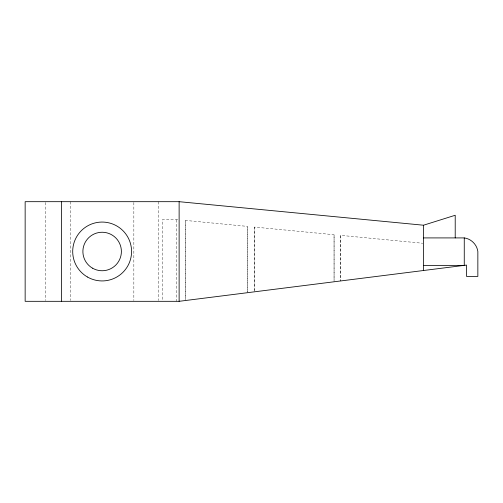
<?xml version="1.0" encoding="UTF-8"?>
<svg xmlns="http://www.w3.org/2000/svg" width="503" height="503" viewBox="0 0 503 503"><rect width="100%" height="100%" fill="white"/><g stroke="black" fill="none" stroke-linecap="round" stroke-linejoin="round"><path stroke-width="0.38" stroke-dasharray="2.52 1.89" d="M185.745 300.461L185.745 220.452L247.721 226.419L247.721 292.652M247.721 291.872L247.721 226.419M254.461 227.067L254.461 291.803L254.461 227.067L334.061 234.725L334.061 280.988M334.061 281.768L334.061 234.725M340.795 235.373L340.795 280.919L340.795 235.373L422.727 243.257M177.766 219.798L162.28 219.798L162.28 300.53M185.745 220.452L185.745 299.675M176.408 219.798L176.408 301.316M158.747 201.684L158.747 300.53M133.842 202.47L133.842 300.53M70.439 201.684L70.439 300.53M45.528 202.47L45.528 300.53"/><path stroke-width="0.75" d="M423.507 237.913L464.263 237.913C471.154 238.799 476.957 244.621 477.85 251.5L477.85 276.405L466.526 276.405L466.526 265.087L179.125 301.316L25.15 301.316L25.15 201.684L179.125 201.684L423.507 225.218L455.209 215.271L455.209 237.913M423.507 265.37L464.263 265.37L464.263 237.913M423.507 225.218L423.507 270.495M179.125 201.684L179.125 301.316M61.379 201.684L61.379 301.316M87.421 276.996A29.438 29.438 0 0 0 131.572 251.5A29.438 29.438 0 0 0 87.421 226.004A29.438 29.438 0 0 0 87.421 276.996M92.514 268.168A19.246 19.246 0 0 0 121.386 251.5A19.246 19.246 0 0 0 92.514 234.832A19.246 19.246 0 0 0 92.514 268.168"/></g></svg>
